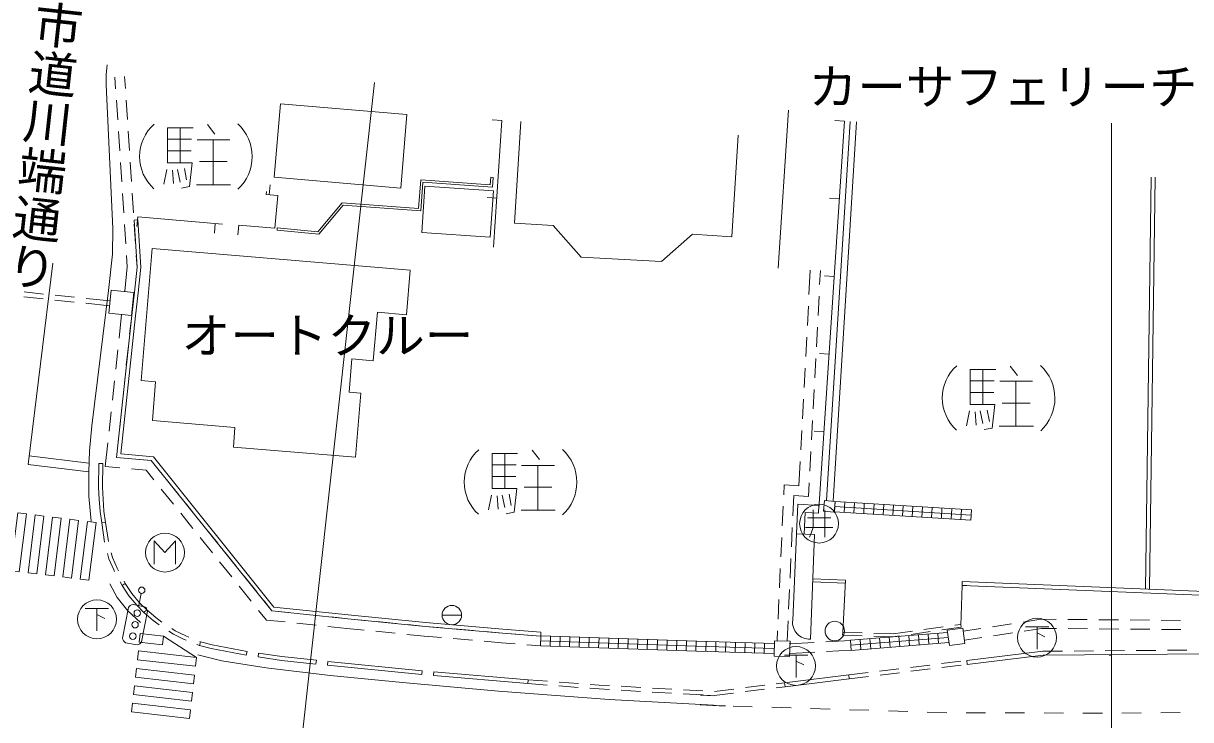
# Model space of a CAD drawing. Units: millimetres, scale not verified. Extents: x 40000 to 680000, y 20000 to 380000.
# Drawn here: x 93508 to 153508, y 279962 to 315756 of the extents above; entities that cross this region are included whole.
import ezdxf
from ezdxf.enums import TextEntityAlignment as Align

# ---------------------------------------------------------------- set-up
doc = ezdxf.new("R2010")
doc.units = ezdxf.units.MM
doc.header["$LTSCALE"] = 1000
for name, color, linetype, lineweight in [('M-BGD', 7, 'Continuous', 13), ('M-BGD-EXST', 7, 'Continuous', 13), ('M-STR-HTXT', 7, 'Continuous', 13), ('M-STR-STRC', 7, 'Continuous', 13)]:
    doc.layers.add(name, color=color, linetype=linetype, lineweight=lineweight)
doc.layers.add('M-BMK-HTXT', color=7, linetype='Continuous')
doc.styles.add('@ＭＳ ゴシック', font='')
doc.styles.add('ＭＳ ゴシック', font='')
doc.styles.get('@ＭＳ ゴシック').set_extended_font_data('@MS Gothic')
doc.styles.get('ＭＳ ゴシック').set_extended_font_data('MS Gothic')

msp = doc.modelspace()

# ---------------------------------------------------------------- linework, layer by layer
at = {"layer": 'M-BGD'}
for p, q in [((98214, 312982), (98252, 312398)), ((98713, 313015), (98752, 312409)), ((98291, 311799), (98356, 310801)), ((98792, 311810), (98857, 310813)), ((106398, 307843), (106719, 311624)), ((106719, 311624), (113226, 311071)), ((113226, 311071), (112904, 307290)), ((118107, 310767), (117608, 310800)), ((132300, 303169), (132838, 311295)), ((98396, 310203), (98461, 309205)), ((98896, 310214), (98961, 309216)), ((102229, 310377), (100917, 310377)), ((100917, 310377), (100917, 308582)), ((101573, 310377), (101573, 308582)), ((102975, 310557), (103352, 310065)), ((118107, 310767), (117682, 304258)), ((119077, 310704), (118750, 305489)), ((135711, 310732), (134395, 290798)), ((134798, 291223), (136005, 310712)), ((135127, 291191), (136334, 310692)), ((135711, 310732), (135212, 310765)), ((100917, 309803), (102147, 309803)), ((102434, 309770), (104114, 309770)), ((103262, 309770), (103262, 307459)), ((130249, 310003), (129921, 304787)), ((100917, 309197), (102139, 309197)), ((98500, 308606), (98565, 307608)), ((99000, 308617), (99066, 307619)), ((100917, 308582), (102188, 308582)), ((102188, 308582), (102048, 307361)), ((102557, 308656), (103991, 308656)), ((100885, 308246), (100729, 307484)), ((101171, 308205), (101221, 307525)), ((101434, 308246), (101565, 307598)), ((101786, 308287), (101901, 307705)), ((112904, 307290), (106398, 307843)), ((117504, 307455), (117532, 307844)), ((117532, 307844), (117651, 307835)), ((117651, 307835), (117615, 307326)), ((151190, 286678), (151484, 307843)), ((151390, 286670), (151684, 307841)), ((102048, 307361), (101630, 307287)), ((102409, 307459), (104163, 307459)), ((106138, 306948), (106186, 307446)), ((98605, 307009), (98670, 306012)), ((99105, 307021), (99170, 306023)), ((117846, 306776), (117347, 306809)), ((117505, 304766), (117670, 307143)), ((135447, 306740), (134948, 306773)), ((98709, 305413), (98774, 304415)), ((99395, 305658), (99196, 305645)), ((99209, 305424), (99275, 304426)), ((99387, 305810), (99344, 305312)), ((99387, 305810), (103745, 305441)), ((103372, 305472), (103330, 304974)), ((118750, 305489), (120746, 305364)), ((104577, 305381), (104536, 304882)), ((113984, 305010), (117505, 304766)), ((120746, 305364), (122178, 303741)), ((127909, 304914), (129921, 304787)), ((98813, 303816), (98852, 303232)), ((99314, 303828), (99353, 303222)), ((98852, 303232), (98719, 301984)), ((99353, 303222), (99216, 301931)), ((133890, 301821), (133957, 303072)), ((134438, 302330), (134476, 303044)), ((135184, 302749), (134685, 302782)), ((93554, 301946), (94549, 301842)), ((93529, 301697), (94523, 301593)), ((95120, 301531), (96115, 301427)), ((95146, 301780), (96140, 301675)), ((96711, 301364), (97941, 301236)), ((96737, 301613), (97966, 301484)), ((133805, 300223), (133858, 301222)), ((134353, 300732), (134406, 301731)), ((98558, 300791), (98427, 299565)), ((99076, 300736), (98972, 299772)), ((134268, 299134), (134321, 300133)), ((133720, 298626), (133773, 299624)), ((98363, 298968), (98256, 297974)), ((98908, 299176), (98801, 298181)), ((134183, 297537), (134236, 298535)), ((134921, 298758), (134422, 298791)), ((133635, 297028), (133689, 298026)), ((143488, 297960), (142177, 297960)), ((142177, 297960), (142177, 296165)), ((142833, 297960), (142833, 296165)), ((144234, 298141), (144611, 297649)), ((98192, 297377), (98085, 296383)), ((98737, 297585), (98630, 296591)), ((100142, 295342), (100308, 297330)), ((142177, 297386), (143406, 297386)), ((143693, 297354), (145374, 297354)), ((144521, 297354), (144521, 295042)), ((133550, 295430), (133604, 296429)), ((134098, 295939), (134151, 296937)), ((142177, 296780), (143398, 296780)), ((98566, 295994), (98460, 295000)), ((142144, 295829), (141988, 295067)), ((142177, 296165), (143447, 296165)), ((142693, 295829), (142824, 295182)), ((143046, 295870), (143160, 295288)), ((143447, 296165), (143308, 294944)), ((143816, 296239), (145251, 296239)), ((98021, 295786), (97914, 294792)), ((100142, 295342), (104386, 294987)), ((134013, 294341), (134066, 295340)), ((142431, 295788), (142480, 295108)), ((133465, 293832), (133519, 294831)), ((134657, 294766), (134158, 294799)), ((143308, 294944), (142890, 294870)), ((143669, 295042), (145423, 295042)), ((97850, 294196), (97719, 292969)), ((98396, 294403), (98292, 293440)), ((98292, 293440), (98890, 293386)), ((118915, 293640), (117604, 293640)), ((117604, 293640), (117604, 291845)), ((118260, 293640), (118260, 291845)), ((119661, 293820), (120038, 293328)), ((133928, 292743), (133981, 293742)), ((97389, 293136), (97589, 293135)), ((97719, 292969), (98470, 292902)), ((99068, 292848), (99819, 292781)), ((99488, 293333), (100086, 293279)), ((100086, 293279), (100494, 292771)), ((117604, 293066), (118833, 293066)), ((119120, 293033), (120801, 293033)), ((119948, 293033), (119948, 290722)), ((133367, 291982), (133434, 293233)), ((99819, 292781), (100217, 292285)), ((100870, 292303), (101496, 291523)), ((117604, 292459), (118825, 292459)), ((100593, 291818), (101219, 291038)), ((117604, 291845), (118874, 291845)), ((118874, 291845), (118735, 290623)), ((119243, 291918), (120678, 291918)), ((132589, 291527), (132612, 292030)), ((132612, 292030), (133367, 291982)), ((133858, 291430), (133896, 292144)), ((101872, 291056), (102498, 290276)), ((117571, 291509), (117415, 290746)), ((117858, 291468), (117907, 290787)), ((118120, 291509), (118251, 290861)), ((118473, 291550), (118587, 290968)), ((133060, 290440), (133108, 291478)), ((133108, 291478), (133858, 291430)), ((133246, 289508), (133310, 291043)), ((133310, 291043), (134402, 290971)), ((135204, 290652), (135236, 291171)), ((135236, 291171), (142238, 290741)), ((135703, 290621), (135735, 291140)), ((136202, 290591), (136234, 291110)), ((136701, 290560), (136733, 291079)), ((137200, 290529), (137232, 291048)), ((137699, 290499), (137731, 291018)), ((101595, 290570), (102221, 289790)), ((118735, 290623), (118317, 290550)), ((119096, 290722), (120850, 290722)), ((132516, 289929), (132562, 290928)), ((133693, 290617), (133646, 289492)), ((133693, 290617), (134376, 290572)), ((134108, 290740), (134108, 289840)), ((134376, 290572), (134402, 290971)), ((134708, 290740), (134708, 289340)), ((135220, 290912), (142222, 290481)), ((138198, 290468), (138230, 290987)), ((138697, 290437), (138729, 290956)), ((139196, 290407), (139228, 290926)), ((139695, 290376), (139727, 290895)), ((140194, 290345), (140226, 290864)), ((140693, 290315), (140725, 290834)), ((141192, 290284), (141224, 290803)), ((141691, 290253), (141723, 290772)), ((97539, 290073), (97687, 289084)), ((97737, 290103), (97885, 289114)), ((102873, 289808), (103499, 289028)), ((132987, 288841), (133033, 289840)), ((133708, 289840), (135108, 289840)), ((133808, 290340), (135008, 290340)), ((134108, 289840), (134008, 289540)), ((102596, 289322), (103222, 288543)), ((132444, 288331), (132489, 289329)), ((133052, 285080), (133246, 289508)), ((133246, 289508), (134170, 289478)), ((134008, 289540), (133908, 289340)), ((134170, 289478), (133964, 284106)), ((97827, 288503), (97910, 288236)), ((97910, 288236), (98154, 287660)), ((98027, 288533), (98098, 288305)), ((98098, 288305), (98335, 287746)), ((103598, 288075), (104224, 287295)), ((103875, 288560), (104501, 287781)), ((132914, 287243), (132960, 288242)), ((98154, 287660), (98199, 287576)), ((98335, 287746), (98407, 287609)), ((132371, 286732), (132416, 287731)), ((98479, 287045), (98579, 286854)), ((98579, 286854), (98746, 286965)), ((98687, 287079), (98747, 286965)), ((104600, 286827), (105226, 286048)), ((104877, 287313), (105503, 286533)), ((135756, 286981), (134081, 287048)), ((135756, 286981), (134081, 287048)), ((135762, 287140), (134088, 287208)), ((135623, 284445), (135762, 287140)), ((141696, 284795), (141760, 286863)), ((141760, 286863), (154413, 286346)), ((141768, 287063), (154237, 286554)), ((132842, 285645), (132887, 286644)), ((99851, 285603), (100310, 285210)), ((105879, 286065), (106287, 285557)), ((132298, 285134), (132343, 286133)), ((99709, 285462), (100186, 285053)), ((100186, 285053), (100488, 284835)), ((100310, 285210), (100631, 284979)), ((105602, 285580), (106000, 285084)), ((106000, 285084), (106973, 284983)), ((106287, 285557), (107142, 285468)), ((107739, 285406), (108734, 285303)), ((109331, 285241), (110186, 285152)), ((110186, 285152), (111075, 285063)), ((111672, 285004), (112667, 284904)), ((115031, 285336), (116031, 285336)), ((132767, 284007), (132814, 285045)), ((144897, 284981), (145812, 285122)), ((145812, 285122), (146591, 285116)), ((147191, 285111), (148191, 285104)), ((148791, 285099), (149791, 285092)), ((150391, 285087), (151391, 285079)), ((151991, 285075), (152991, 285067)), ((100987, 284503), (101219, 284358)), ((101132, 284648), (101317, 284532)), ((101317, 284532), (101858, 284262)), ((107570, 284921), (108565, 284818)), ((109162, 284756), (110135, 284654)), ((110135, 284654), (111026, 284566)), ((111623, 284506), (112618, 284407)), ((113264, 284845), (114153, 284756)), ((114153, 284756), (115047, 284678)), ((115645, 284627), (116641, 284540)), ((117239, 284488), (118134, 284411)), ((118134, 284411), (118817, 284358)), ((120099, 284260), (120106, 284460)), ((132247, 284031), (132270, 284534)), ((135619, 284298), (135624, 284448)), ((135624, 284448), (136623, 284417)), ((136023, 284043), (141017, 284440)), ((138214, 284368), (139204, 284508)), ((140124, 284487), (139134, 284347)), ((139798, 284593), (140788, 284733)), ((141708, 284712), (140718, 284572)), ((141382, 284817), (141687, 284861)), ((141708, 284712), (141687, 284861)), ((141808, 284506), (142723, 284647)), ((143316, 284738), (144304, 284890)), ((143369, 284270), (144357, 284423)), ((144950, 284514), (145846, 284652)), ((145846, 284652), (146608, 284646)), ((147208, 284641), (148208, 284634)), ((148808, 284629), (149808, 284621)), ((150408, 284617), (151408, 284609)), ((152008, 284604), (153008, 284597)), ((101219, 284358), (101775, 284080)), ((101775, 284080), (101872, 284040)), ((101858, 284262), (102021, 284195)), ((102429, 283819), (102566, 283776)), ((102566, 283776), (102619, 283969)), ((102581, 283981), (102619, 283969)), ((113215, 284347), (114106, 284258)), ((114106, 284258), (115004, 284180)), ((115601, 284129), (116598, 284042)), ((117195, 283990), (118093, 283912)), ((118093, 283912), (118788, 283859)), ((119386, 283813), (120081, 283760)), ((119415, 284312), (120099, 284260)), ((120081, 283760), (120099, 284279)), ((120581, 283742), (120599, 284262)), ((121081, 283725), (121099, 284244)), ((121580, 283707), (121599, 284227)), ((122080, 283690), (122098, 284209)), ((122580, 283672), (122598, 284192)), ((123079, 283655), (123098, 284174)), ((123579, 283637), (123597, 284157)), ((124079, 283620), (124097, 284139)), ((124578, 283602), (124597, 284122)), ((125078, 283585), (125096, 284104)), ((125578, 283567), (125596, 284087)), ((126078, 283550), (126096, 284069)), ((126577, 283532), (126595, 284052)), ((127077, 283515), (127095, 284035)), ((127577, 283497), (127595, 284017)), ((128076, 283480), (128095, 284000)), ((128595, 283464), (128611, 283984)), ((129095, 283450), (129110, 283970)), ((129595, 283435), (129610, 283955)), ((130095, 283420), (130110, 283940)), ((130594, 283406), (130610, 283925)), ((131094, 283391), (131109, 283911)), ((131594, 283376), (131609, 283896)), ((132875, 283861), (134155, 283931)), ((134754, 283965), (136034, 284036)), ((136623, 284267), (135623, 284298)), ((136065, 283525), (136023, 284043)), ((136044, 283784), (141052, 284182)), ((136065, 283525), (141086, 283924)), ((136563, 283564), (136522, 284083)), ((137061, 283604), (137020, 284122)), ((137223, 284399), (138214, 284368)), ((138222, 284217), (137223, 284249)), ((137560, 283643), (137519, 284162)), ((138058, 283683), (138017, 284201)), ((138540, 284263), (138222, 284217)), ((138557, 283723), (138515, 284241)), ((139055, 283762), (139014, 284281)), ((139553, 283802), (139512, 284320)), ((140052, 283841), (140011, 284360)), ((140550, 283881), (140509, 284399)), ((141880, 284041), (142776, 284179)), ((105572, 283187), (105602, 283385)), ((132903, 283361), (134183, 283432)), ((134782, 283465), (136062, 283536)), ((142003, 282999), (145912, 283478)), ((145912, 283478), (146912, 283486)), ((147512, 283490), (148512, 283498)), ((149112, 283502), (150112, 283509)), ((150712, 283514), (151712, 283521)), ((152312, 283526), (153312, 283533)), ((109144, 282758), (109163, 282957)), ((109163, 282957), (114006, 282475)), ((139109, 282647), (140101, 282768)), ((140697, 282840), (141689, 282961)), ((140721, 282642), (141714, 282762)), ((142027, 282801), (142003, 282999)), ((114589, 282229), (114606, 282428)), ((114606, 282428), (119457, 282013)), ((119455, 282013), (120452, 281939)), ((132638, 281855), (135932, 282260)), ((135932, 282260), (136925, 282381)), ((135956, 282061), (136949, 282182)), ((137520, 282453), (138513, 282574)), ((137544, 282255), (138537, 282376)), ((139133, 282448), (140125, 282569)), ((119440, 281813), (120437, 281740)), ((121036, 281696), (122033, 281622)), ((121050, 281895), (122048, 281822)), ((122631, 281578), (123098, 281544)), ((122646, 281777), (123111, 281743)), ((123098, 281544), (123629, 281512)), ((123111, 281743), (123644, 281711)), ((124228, 281476), (125226, 281416)), ((124243, 281676), (125241, 281616)), ((125840, 281580), (126169, 281560)), ((126169, 281560), (126838, 281525)), ((127438, 281493), (128436, 281440)), ((129035, 281412), (130028, 281534)), ((130609, 281404), (131601, 281526)), ((130623, 281607), (131616, 281729)), ((132197, 281599), (132662, 281657)), ((132211, 281803), (132638, 281855)), ((132662, 281657), (132638, 281855)), ((125825, 281381), (126158, 281361)), ((126158, 281361), (126824, 281325)), ((127423, 281294), (128421, 281241)), ((129021, 281209), (129023, 281209)), ((129023, 281209), (130013, 281330))]:
    msp.add_line(p, q, dxfattribs=at)
at = {"layer": 'M-BGD', "color": 253}
for p, q in [((118107, 310767), (117907, 310780)), ((141760, 286863), (141768, 287063)), ((141760, 286863), (142010, 286855))]:
    msp.add_line(p, q, dxfattribs=at)
at = {"layer": 'M-BGD'}
for points in [[(113827, 306246), (113933, 307713), (117504, 307455)], [(117615, 307326), (114044, 307584), (113938, 306118)], [(117670, 307143), (114149, 307388), (113984, 305010)], [(104577, 305381), (106442, 305229), (106583, 306904), (105993, 306962), (106007, 307111)], [(113938, 306118), (109949, 306406), (108702, 304917), (106546, 305119), (106557, 305239)], [(106557, 305239), (108650, 305043), (109897, 306530), (113827, 306246)], [(120099, 284260), (118134, 284411), (114153, 284756), (110186, 285152), (106287, 285557), (100086, 293279), (98292, 293440), (99076, 300736), (99216, 301931), (99353, 303222), (99196, 305645)], [(120106, 284460), (118150, 284610), (114171, 284955), (110206, 285351), (106391, 285747), (100189, 293471), (98513, 293621), (99274, 300713), (99415, 301909), (99554, 303218), (99395, 305658)], [(122178, 303741), (126310, 303508), (127909, 304914)], [(100308, 297330), (99556, 297393), (100124, 304179)], [(100124, 304179), (113391, 303068), (113199, 300776)], [(113199, 300776), (111705, 300901), (111496, 298410), (110400, 298502), (110256, 296788), (110854, 296737), (110579, 293449), (104301, 293975), (104386, 294987)], [(97389, 293136), (97378, 291903), (97404, 291289), (97451, 290664), (97539, 290073), (97737, 290103)], [(97589, 293135), (97578, 291907), (97604, 291301), (97650, 290687), (97737, 290103)], [(135204, 290652), (142206, 290222), (142238, 290741)], [(98579, 286854), (98925, 286334), (99333, 285839), (99709, 285462), (99851, 285603)], [(98746, 286965), (99086, 286454), (99481, 285974), (99851, 285603)], [(102619, 283969), (103207, 283810), (105006, 283473)], [(120090, 284020), (128109, 283739), (132101, 283621)], [(120099, 284279), (128118, 283999), (132109, 283881)], [(102566, 283776), (103162, 283615), (104969, 283277), (105006, 283473)], [(105602, 283385), (106801, 283207), (108569, 283014)], [(120081, 283760), (128101, 283479), (132094, 283362)], [(142027, 282801), (145925, 283278), (160846, 283389), (175329, 282096), (175347, 282296)], [(105572, 283187), (106776, 283009), (108548, 282815), (108569, 283014)], [(109144, 282758), (113986, 282276), (114006, 282475)], [(114589, 282229), (119440, 281813), (119457, 282013)], [(132662, 281657), (135956, 282061), (135932, 282260)]]:
    msp.add_lwpolyline(points, dxfattribs=at)
for points in [[(99190, 301928), (99069, 300739), (97902, 300858), (98023, 302047)], [(134638, 290681), (134692, 291233), (135241, 291180), (135187, 290628)], [(141000, 284568), (141792, 284673), (141898, 283879), (141106, 283773)], [(132098, 283225), (132123, 284022), (132918, 283997), (132894, 283201)]]:
    msp.add_lwpolyline(points, close=True, dxfattribs=at)
for centre, radius in [((134408, 290040), 1000), ((115531, 285336), 500), ((135214, 284517), 500)]:
    msp.add_circle(centre, radius, dxfattribs=at)
for centre, radius, start, end in [((101711, 308910), 2228, 131.69789, 228.01917), ((102988, 308902), 2282, 312.86378, 47.4164), ((142970, 296493), 2228, 131.69789, 228.01917), ((144248, 296485), 2282, 312.86378, 47.4164), ((118397, 292173), 2228, 131.69789, 228.01917), ((119675, 292165), 2282, 312.86378, 47.4164), ((133914, 284974), 869, 172.99396, 273.31867)]:
    msp.add_arc(centre, radius, start, end, dxfattribs=at)
at = {"layer": 'M-BGD', "color": 253}
for radius, start, end in [(352450, 270.46955, 270.48572), (352450, 270.46955, 270.48572), (354950, 267.07373, 267.18476), (354950, 267.07373, 267.18476), (355450, 267.07373, 267.28644), (355450, 267.07373, 267.28644)]:
    msp.add_arc((146434, 635715), radius, start, end, dxfattribs=at)
at = {"layer": 'M-BGD-EXST'}
for p, q in [((100236, 287949), (100236, 289149)), ((100236, 289149), (100786, 288549)), ((100786, 288549), (101336, 289149)), ((101336, 289149), (101336, 287949)), ((96692, 285669), (97892, 285669)), ((97292, 285669), (97292, 284519)), ((97292, 285369), (97692, 285169)), ((145010, 284727), (146210, 284727)), ((145610, 284727), (145610, 283577)), ((145610, 284427), (146010, 284227)), ((132625, 283273), (133825, 283273)), ((133225, 283273), (133225, 282123)), ((133225, 282973), (133625, 282773))]:
    msp.add_line(p, q, dxfattribs=at)
for centre in [(100786, 288549), (97292, 285119), (145610, 284177), (133225, 282723)]:
    msp.add_circle(centre, 1000, dxfattribs=at)
at = {"layer": 'M-STR-HTXT'}
for p, q in [((107714, 277921), (111552, 312710)), ((149444, 275629), (149438, 310629))]:
    msp.add_line(p, q, dxfattribs=at)
at = {"layer": 'M-STR-STRC'}
for p, q in [((93752, 293077), (95019, 303429)), ((96880, 293150), (93806, 293524)), ((96866, 292699), (93752, 293077)), ((99439, 285825), (99559, 286447)), ((98607, 284152), (98910, 285723)), ((99144, 285882), (99733, 285768)), ((99892, 285534), (99589, 283963)), ((98766, 283918), (99355, 283804)), ((130976, 280628), (129989, 280659)), ((132975, 280566), (131975, 280597)), ((134974, 280504), (133974, 280535)), ((136973, 280442), (135973, 280473)), ((138972, 280380), (137972, 280411)), ((140971, 280318), (139971, 280349)), ((142971, 280312), (141971, 280315)), ((144971, 280307), (143971, 280310)), ((146971, 280301), (145971, 280304)), ((148971, 280296), (147971, 280299)), ((150971, 280311), (149971, 280303)), ((152971, 280326), (151971, 280318))]:
    msp.add_line(p, q, dxfattribs=at)
for points in [[(97000, 290173), (96882, 291444), (96866, 292699), (96901, 293777), (97022, 295058), (97882, 302027), (98088, 303892), (98102, 305215), (97758, 312592), (97765, 313125), (97818, 313630)], [(97948, 286951), (98334, 286245), (98880, 285557), (99528, 284960)], [(99517, 284387), (100703, 284252), (102404, 283162)], [(128986, 280702), (123617, 281000), (117928, 281418), (112996, 281863), (109283, 282228), (105989, 282633), (103710, 282993), (102468, 283294)]]:
    msp.add_lwpolyline(points, dxfattribs=at)
for points in [[(93219, 290595), (92854, 287622), (93301, 287566), (93666, 290539)], [(94114, 290483), (93750, 287514), (94196, 287459), (94561, 290428)], [(95009, 290372), (94645, 287406), (95091, 287351), (95456, 290316)], [(95904, 290260), (95540, 287298), (95987, 287243), (96350, 290205)], [(96435, 287190), (96882, 287135), (97245, 290093), (96798, 290149)], [(100654, 283804), (100703, 284252), (99517, 284387), (99467, 283940)], [(102403, 283151), (99418, 283491), (99369, 283044), (102353, 282703)], [(102303, 282255), (99320, 282595), (99270, 282148), (102254, 281808)], [(102203, 281359), (99221, 281699), (99172, 281252), (102154, 280912)], [(102103, 280463), (99123, 280803), (99073, 280356), (102054, 280016)]]:
    msp.add_lwpolyline(points, close=True, dxfattribs=at)
for centre in [(99590, 286611), (99250, 284843), (99363, 285432), (99136, 284254)]:
    msp.add_circle(centre, 167, dxfattribs=at)
for centre, radius, start, end in [((99167, 285595), 288, 94.61976, 153.55674), ((99615, 285518), 277, 3.40179, 64.77472), ((98934, 284203), 331, 188.79223, 239.38428), ((99324, 284102), 299, 275.86733, 332.30918)]:
    msp.add_arc(centre, radius, start, end, dxfattribs=at)

# ---------------------------------------------------------------- texts
at = {"layer": 'M-BMK-HTXT', "style": '@ＭＳ ゴシック'}
msp.add_text('市道川端通り', height=1833, rotation=263.763, dxfattribs=at).set_placement((93958, 317066), align=Align.BOTTOM_LEFT)
at = {"layer": 'M-BMK-HTXT', "style": 'ＭＳ ゴシック'}
for s, p in [('カーサフェリーチェ', (145120, 311036)), ('オートクルー', (109141, 298242))]:
    msp.add_text(s, height=1833, dxfattribs=at).set_placement(p, align=Align.BOTTOM_CENTER)

doc.saveas('drawing.dxf')
